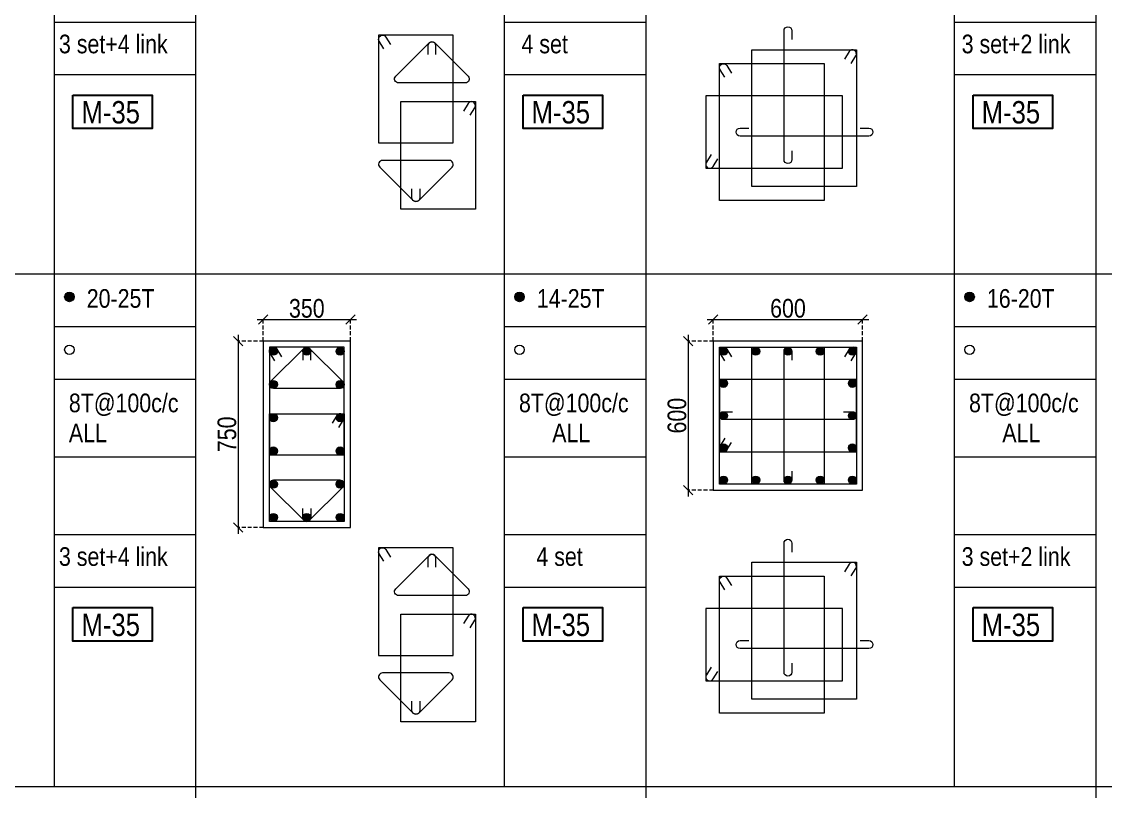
# Model space of a CAD drawing. Header units: millimetres. Extents: x 1112055 to 3390982, y -148532 to 766891.
# Drawn here: x 2124902 to 2142319, y 332674 to 345047 of the extents above; entities that cross this region are included whole.
import ezdxf
from ezdxf.enums import TextEntityAlignment as Align

# ---------------------------------------------------------------- set-up
doc = ezdxf.new("R2010")
doc.units = ezdxf.units.MM
doc.header["$PDMODE"] = 35
doc.header["$PDSIZE"] = -25
doc.linetypes.add('DASHED2', pattern=[0.375, 0.25, -0.125])
doc.linetypes.add('Hidden', pattern=[9.525, 6.35, -3.175])
for name, color, linetype, lineweight in [('B COL. SIZE DIM', 220, 'Continuous', 25), ('B COLSCH', 204, 'Continuous', 20), ('B COLUMN', 1, 'Hidden', 9), ('B STEEL', 34, 'Continuous', 15)]:
    doc.layers.add(name, color=color, linetype=linetype, lineweight=lineweight)
doc.layers.add('B TEXT', color=7, linetype='Continuous')
doc.styles.add('dim inside', font='romans.shx', dxfattribs={"width": 0.8, "height": 125})
doc.styles.add('SWINC', font='swissc.ttf')
doc.dimstyles.new('dim inside', dxfattribs={"dimtxt": 125, "dimasz": 100, "dimexe": 0, "dimexo": 0, "dimgap": 10, "dimtad": 0, "dimdec": 0, "dimzin": 0, "dimdsep": 46, "dimtxsty": 'dim inside', "dimblk": 'SMALL', "dimcen": 0.09, "dimadec": 0, "dimazin": 0, "dimtfac": 1, "dimtdec": 0, "dimtofl": 0, "dimtmove": 0, "dimatfit": 3, "dimfxl": 1, "dimtolj": 1, "dimtzin": 0, "dimarcsym": 2})

# ---------------------------------------------------------------- blocks, each defined once
blk = doc.blocks.new('_Oblique')
at = {"color": 0, "linetype": 'ByBlock', "lineweight": -2}
blk.add_line((-0.5, -0.5), (0.5, 0.5), dxfattribs=at)
blk = doc.blocks.new('*D1086')
at = {"layer": 'B COL. SIZE DIM', "color": 250, "lineweight": 9, "ltscale": 250, "transparency": 16777216}
blk.add_line((2128685, 340258), (2130285, 340258), dxfattribs=at)
at = {"layer": 'B COL. SIZE DIM', "color": 250, "linetype": 'DASHED2', "lineweight": 9, "ltscale": 250, "transparency": 16777216}
for p, q in [((2128785, 339913), (2128785, 340258)), ((2130185, 339913), (2130185, 340258))]:
    blk.add_line(p, q, dxfattribs=at)
at = {"layer": 'Defpoints', "color": 0, "ltscale": 250, "transparency": 16777216}
for p in [(2130185, 340258), (2128785, 339913), (2130185, 339913)]:
    blk.add_point(p, dxfattribs=at)
at = {"layer": 'B COL. SIZE DIM', "color": 250, "lineweight": 9, "ltscale": 250, "transparency": 16777216, "xscale": 150, "yscale": 150, "zscale": 150, "rotation": 180}
blk.add_blockref('_Oblique', (2128785, 340258), dxfattribs=at)
at = {"layer": 'B COL. SIZE DIM', "color": 250, "lineweight": 9, "ltscale": 250, "transparency": 16777216, "xscale": 150, "yscale": 150, "zscale": 150}
blk.add_blockref('_Oblique', (2130185, 340258), dxfattribs=at)
at = {"layer": 'B COL. SIZE DIM', "color": 6, "ltscale": 250, "transparency": 16777216, "insert": (2129485, 340436), "char_height": 300, "attachment_point": 5, "style": 'SWINC'}
blk.add_mtext('\\A1;350', dxfattribs=at)
blk = doc.blocks.new('*D1087')
at = {"layer": 'B COL. SIZE DIM', "color": 250, "lineweight": 9, "ltscale": 250, "transparency": 16777216}
blk.add_line((2128381, 340013), (2128381, 336813), dxfattribs=at)
at = {"layer": 'B COL. SIZE DIM', "color": 250, "linetype": 'DASHED2', "lineweight": 9, "ltscale": 250, "transparency": 16777216}
for p, q in [((2128785, 339913), (2128381, 339913)), ((2128785, 336913), (2128381, 336913))]:
    blk.add_line(p, q, dxfattribs=at)
at = {"layer": 'Defpoints', "color": 0, "ltscale": 250, "transparency": 16777216}
for p in [(2128785, 339913), (2128381, 336913), (2128785, 336913)]:
    blk.add_point(p, dxfattribs=at)
at = {"layer": 'B COL. SIZE DIM', "color": 250, "lineweight": 9, "ltscale": 250, "transparency": 16777216, "xscale": 150, "yscale": 150, "zscale": 150}
for p, rotation in [((2128381, 339913), 90), ((2128381, 336913), 270)]:
    blk.add_blockref('_Oblique', p, dxfattribs=dict(at, rotation=rotation))
at = {"layer": 'B COL. SIZE DIM', "color": 6, "ltscale": 250, "transparency": 16777216, "insert": (2128202, 338413), "char_height": 300, "attachment_point": 5, "rotation": 90, "style": 'SWINC'}
blk.add_mtext('\\A1;750', dxfattribs=at)
blk = doc.blocks.new('*D1094')
at = {"layer": 'B COL. SIZE DIM', "color": 250, "lineweight": 9, "ltscale": 250, "transparency": 16777216}
blk.add_line((2135918, 340258), (2138518, 340258), dxfattribs=at)
at = {"layer": 'B COL. SIZE DIM', "color": 250, "linetype": 'DASHED2', "lineweight": 9, "ltscale": 250, "transparency": 16777216}
for p, q in [((2136018, 339913), (2136018, 340258)), ((2138418, 339913), (2138418, 340258))]:
    blk.add_line(p, q, dxfattribs=at)
at = {"layer": 'Defpoints', "color": 0, "ltscale": 250, "transparency": 16777216}
for p in [(2138418, 340258), (2136018, 339913), (2138418, 339913)]:
    blk.add_point(p, dxfattribs=at)
at = {"layer": 'B COL. SIZE DIM', "color": 250, "lineweight": 9, "ltscale": 250, "transparency": 16777216, "xscale": 150, "yscale": 150, "zscale": 150, "rotation": 180}
blk.add_blockref('_Oblique', (2136018, 340258), dxfattribs=at)
at = {"layer": 'B COL. SIZE DIM', "color": 250, "lineweight": 9, "ltscale": 250, "transparency": 16777216, "xscale": 150, "yscale": 150, "zscale": 150}
blk.add_blockref('_Oblique', (2138418, 340258), dxfattribs=at)
at = {"layer": 'B COL. SIZE DIM', "color": 6, "ltscale": 250, "transparency": 16777216, "insert": (2137218, 340437), "char_height": 300, "attachment_point": 5, "style": 'SWINC'}
blk.add_mtext('\\A1;600', dxfattribs=at)
blk = doc.blocks.new('*D1095')
at = {"layer": 'B COL. SIZE DIM', "color": 250, "lineweight": 9, "ltscale": 250, "transparency": 16777216}
blk.add_line((2135614, 340013), (2135614, 337413), dxfattribs=at)
at = {"layer": 'B COL. SIZE DIM', "color": 250, "linetype": 'DASHED2', "lineweight": 9, "ltscale": 250, "transparency": 16777216}
for p, q in [((2136018, 339913), (2135614, 339913)), ((2136018, 337513), (2135614, 337513))]:
    blk.add_line(p, q, dxfattribs=at)
at = {"layer": 'Defpoints', "color": 0, "ltscale": 250, "transparency": 16777216}
for p in [(2136018, 339913), (2135614, 337513), (2136018, 337513)]:
    blk.add_point(p, dxfattribs=at)
at = {"layer": 'B COL. SIZE DIM', "color": 250, "lineweight": 9, "ltscale": 250, "transparency": 16777216, "xscale": 150, "yscale": 150, "zscale": 150}
for p, rotation in [((2135614, 339913), 90), ((2135614, 337513), 270)]:
    blk.add_blockref('_Oblique', p, dxfattribs=dict(at, rotation=rotation))
at = {"layer": 'B COL. SIZE DIM', "color": 6, "ltscale": 250, "transparency": 16777216, "insert": (2135435, 338713), "char_height": 300, "attachment_point": 5, "rotation": 90, "style": 'SWINC'}
blk.add_mtext('\\A1;600', dxfattribs=at)

msp = doc.modelspace()

# ---------------------------------------------------------------- hatches: boundary and pattern name
at = {"layer": 'B STEEL', "lineweight": 9, "ltscale": 0.5}
h = msp.add_hatch(color=34, dxfattribs=at)
edge = h.paths.add_edge_path()
edge.add_arc((2125669.6, 340621.9), 76.8, 0, 360)
h = msp.add_hatch(color=34, dxfattribs=at)
edge = h.paths.add_edge_path()
edge.add_arc((2132903.1, 340621.9), 76.8, 0, 360)
h = msp.add_hatch(color=34, dxfattribs=at)
edge = h.paths.add_edge_path()
edge.add_arc((2140136.7, 340621.9), 76.8, 0, 360)
h = msp.add_hatch(color=34, dxfattribs=at)
edge = h.paths.add_edge_path()
edge.add_arc((2128948.8, 339748.7), 64, 0, 360)
h = msp.add_hatch(color=34, dxfattribs=at)
edge = h.paths.add_edge_path()
edge.add_arc((2129484.7, 339748.7), 64, 180, 540, ccw=False)
h = msp.add_hatch(color=34, dxfattribs=at)
edge = h.paths.add_edge_path()
edge.add_arc((2130020.7, 339748.7), 64, 180, 540, ccw=False)
h = msp.add_hatch(color=34, dxfattribs=at)
edge = h.paths.add_edge_path()
edge.add_arc((2136182.3, 339748.7), 64, 0, 360)
h = msp.add_hatch(color=34, dxfattribs=at)
edge = h.paths.add_edge_path()
edge.add_arc((2136700.3, 339748.7), 64, 180, 540, ccw=False)
h = msp.add_hatch(color=34, dxfattribs=at)
edge = h.paths.add_edge_path()
edge.add_arc((2137218.3, 339748.7), 64, 180, 540, ccw=False)
h = msp.add_hatch(color=34, dxfattribs=at)
edge = h.paths.add_edge_path()
edge.add_arc((2137736.3, 339748.7), 64, 180, 540, ccw=False)
h = msp.add_hatch(color=34, dxfattribs=at)
edge = h.paths.add_edge_path()
edge.add_arc((2138254.3, 339748.7), 64, 180, 540, ccw=False)
at = {"layer": 'B STEEL', "lineweight": 30}
h = msp.add_hatch(color=34, dxfattribs=at)
edge = h.paths.add_edge_path()
edge.add_arc((2128948.8, 339214.3), 64, 0, 360)
h = msp.add_hatch(color=34, dxfattribs=at)
edge = h.paths.add_edge_path()
edge.add_arc((2130020.7, 339214.3), 64, 0, 360)
at = {"layer": 'B STEEL', "lineweight": 9, "ltscale": 0.5}
h = msp.add_hatch(color=34, dxfattribs=at)
edge = h.paths.add_edge_path()
edge.add_arc((2136182.3, 339230.7), 64, 180, 540, ccw=False)
h = msp.add_hatch(color=34, dxfattribs=at)
edge = h.paths.add_edge_path()
edge.add_arc((2138254.3, 339230.7), 64, 180, 540, ccw=False)
at = {"layer": 'B STEEL', "lineweight": 30}
h = msp.add_hatch(color=34, dxfattribs=at)
edge = h.paths.add_edge_path()
edge.add_arc((2128948.8, 338679.9), 64, 0, 360)
h = msp.add_hatch(color=34, dxfattribs=at)
edge = h.paths.add_edge_path()
edge.add_arc((2130020.7, 338679.9), 64, 0, 360)
at = {"layer": 'B STEEL', "lineweight": 9, "ltscale": 0.5}
h = msp.add_hatch(color=34, dxfattribs=at)
edge = h.paths.add_edge_path()
edge.add_arc((2136182.3, 338712.7), 64, 180, 540, ccw=False)
h = msp.add_hatch(color=34, dxfattribs=at)
edge = h.paths.add_edge_path()
edge.add_arc((2138254.3, 338712.7), 64, 180, 540, ccw=False)
h = msp.add_hatch(color=34, dxfattribs=at)
edge = h.paths.add_edge_path()
edge.add_arc((2136182.3, 338194.8), 64, 180, 540, ccw=False)
h = msp.add_hatch(color=34, dxfattribs=at)
edge = h.paths.add_edge_path()
edge.add_arc((2138254.3, 338194.8), 64, 180, 540, ccw=False)
at = {"layer": 'B STEEL', "lineweight": 30}
h = msp.add_hatch(color=34, dxfattribs=at)
edge = h.paths.add_edge_path()
edge.add_arc((2128948.8, 338145.5), 64, 0, 360)
h = msp.add_hatch(color=34, dxfattribs=at)
edge = h.paths.add_edge_path()
edge.add_arc((2130020.7, 338145.5), 64, 0, 360)
at = {"layer": 'B STEEL', "lineweight": 9, "ltscale": 0.5}
h = msp.add_hatch(color=34, dxfattribs=at)
edge = h.paths.add_edge_path()
edge.add_arc((2136182.3, 337676.8), 64, 0, 360, ccw=False)
h = msp.add_hatch(color=34, dxfattribs=at)
edge = h.paths.add_edge_path()
edge.add_arc((2136700.3, 337676.8), 64, 180, 540, ccw=False)
h = msp.add_hatch(color=34, dxfattribs=at)
edge = h.paths.add_edge_path()
edge.add_arc((2137218.3, 337676.8), 64, 180, 540, ccw=False)
h = msp.add_hatch(color=34, dxfattribs=at)
edge = h.paths.add_edge_path()
edge.add_arc((2137736.3, 337676.8), 64, 180, 540, ccw=False)
h = msp.add_hatch(color=34, dxfattribs=at)
edge = h.paths.add_edge_path()
edge.add_arc((2138254.3, 337676.8), 64, -180, 180)
at = {"layer": 'B STEEL', "lineweight": 30}
h = msp.add_hatch(color=34, dxfattribs=at)
edge = h.paths.add_edge_path()
edge.add_arc((2128948.8, 337611.2), 64, 0, 360)
h = msp.add_hatch(color=34, dxfattribs=at)
edge = h.paths.add_edge_path()
edge.add_arc((2130020.7, 337611.2), 64, 0, 360)
at = {"layer": 'B STEEL', "lineweight": 9, "ltscale": 0.5}
h = msp.add_hatch(color=34, dxfattribs=at)
edge = h.paths.add_edge_path()
edge.add_arc((2128948.8, 337076.8), 64, 0, 360, ccw=False)
h = msp.add_hatch(color=34, dxfattribs=at)
edge = h.paths.add_edge_path()
edge.add_arc((2129484.7, 337076.8), 64, -180, 180)
h = msp.add_hatch(color=34, dxfattribs=at)
edge = h.paths.add_edge_path()
edge.add_arc((2130020.7, 337076.8), 64, -180, 180)

# ---------------------------------------------------------------- linework, layer by layer
at = {"layer": 'B COLSCH', "color": 250, "lineweight": 0}
for p, q in [((2125423.3, 382189.4), (2125423.3, 332750.4)), ((2127697.7, 382189.4), (2127697.7, 323875.2)), ((2132656.8, 382189.4), (2132656.8, 332750.4)), ((2134931.2, 382189.4), (2134931.2, 323875.2)), ((2139890.4, 382189.4), (2139890.4, 332750.4)), ((2142164.8, 382189.4), (2142164.8, 323875.2)), ((2125423.3, 345040.5), (2127697.7, 345040.5)), ((2132656.8, 345040.5), (2134931.2, 345040.5)), ((2139890.4, 345040.5), (2142164.8, 345040.5)), ((2125423.3, 344195.5), (2127697.7, 344195.5)), ((2132656.8, 344195.5), (2134931.2, 344195.5)), ((2139890.4, 344195.5), (2142164.8, 344195.5)), ((2087620, 340990.2), (2216655.7, 340990.2)), ((2125423.3, 340145.2), (2127697.7, 340145.2)), ((2132656.8, 340145.2), (2134931.2, 340145.2)), ((2139890.4, 340145.2), (2142164.8, 340145.2)), ((2125423.3, 339300.2), (2127697.7, 339300.2)), ((2132656.8, 339300.2), (2134931.2, 339300.2)), ((2139890.4, 339300.2), (2142164.8, 339300.2)), ((2125423.3, 338050.5), (2127697.7, 338050.5)), ((2132656.8, 338050.5), (2134931.2, 338050.5)), ((2139890.4, 338050.5), (2142164.8, 338050.5)), ((2125423.3, 336800.7), (2127697.7, 336800.7)), ((2132656.8, 336800.7), (2134931.2, 336800.7)), ((2139890.4, 336800.7), (2142164.8, 336800.7)), ((2125423.3, 335955.7), (2127697.7, 335955.7)), ((2132656.8, 335955.7), (2134931.2, 335955.7)), ((2139890.4, 335955.7), (2142164.8, 335955.7)), ((2087620, 332750.4), (2216655.7, 332750.4))]:
    msp.add_line(p, q, dxfattribs=at)
at = {"layer": 'B COLUMN', "color": 1, "linetype": 'ByBlock', "lineweight": 20}
for points in [[(2128784.7, 336912.7), (2130184.7, 336912.7), (2130184.7, 339912.7), (2128784.7, 339912.7)], [(2136018.3, 337512.7), (2138418.3, 337512.7), (2138418.3, 339912.7), (2136018.3, 339912.7)]]:
    msp.add_lwpolyline(points, close=True, dxfattribs=at)
at = {"layer": 'B STEEL', "color": 34, "lineweight": 9, "ltscale": 0.5}
for points in [[(2137282.3, 342971.8), (2137282.3, 342829.1, -1), (2137154.3, 342829.1), (2137154.3, 344901.1, -1), (2137282.3, 344901.1), (2137282.3, 344758.4)], [(2130722.6, 344610.9), (2130647.8, 344732.4, -1), (2130756.9, 344799.5), (2130831.7, 344678)], [(2131559.8, 344516.8), (2131559.8, 344659.4, 1), (2131431.8, 344659.4), (2131431.8, 344516.8)], [(2138234, 344375.8), (2138308.8, 344497.2, 1), (2138199.7, 344564.3), (2138125, 344442.9)], [(2136202.5, 344152.7), (2136127.8, 344274.2, -1), (2136236.8, 344341.3), (2136311.6, 344219.8)], [(2132110.1, 343542.1), (2132184.8, 343663.6, 1), (2132075.8, 343730.7), (2132001, 343609.2)], [(2138377.2, 343335.8), (2138519.8, 343335.8, -1), (2138519.8, 343207.7), (2136447.9, 343207.7, -1), (2136447.9, 343335.8), (2136590.5, 343335.8)], [(2135981.3, 342908.8), (2135906.5, 342787.3, 1), (2136015.5, 342720.2), (2136090.3, 342841.7)], [(2131302.4, 342360.3), (2131302.4, 342217.6, -1), (2131174.3, 342217.6), (2131174.3, 342360.3)], [(2128969, 339593.7), (2128894.2, 339715.2, -1), (2129003.3, 339782.3), (2129078, 339660.8)], [(2129548.8, 339606.1), (2129548.8, 339748.7, 1), (2129420.7, 339748.7), (2129420.7, 339606.1)], [(2136202.5, 339593.7), (2136127.8, 339715.2, -1), (2136236.8, 339782.3), (2136311.6, 339660.8)], [(2137282.3, 337819.4), (2137282.3, 337676.8, -1), (2137154.3, 337676.8), (2137154.3, 339748.7, -1), (2137282.3, 339748.7), (2137282.3, 339606.1)], [(2138234, 339593.7), (2138308.8, 339715.2, 1), (2138199.7, 339782.3), (2138125, 339660.8)], [(2130000.5, 338524.9), (2130075.2, 338646.4, 1), (2129966.2, 338713.5), (2129891.4, 338592)], [(2138111.6, 338776.8), (2138254.3, 338776.8, -1), (2138254.3, 338648.7), (2136182.3, 338648.7, -1), (2136182.3, 338776.8), (2136324.9, 338776.8)], [(2136202.5, 338349.8), (2136127.8, 338228.3, 1), (2136236.8, 338161.2), (2136311.6, 338282.7)], [(2129548.8, 337219.4), (2129548.8, 337076.8, -1), (2129420.7, 337076.8), (2129420.7, 337219.4)], [(2129548.8, 337219.4), (2129548.8, 337076.8, -1), (2129420.7, 337076.8), (2129420.7, 337219.4)], [(2137282.3, 334731.9), (2137282.3, 334589.3, -1), (2137154.3, 334589.3), (2137154.3, 336661.2, -1), (2137282.3, 336661.2), (2137282.3, 336518.6)], [(2130722.6, 336371), (2130647.8, 336492.5, -1), (2130756.9, 336559.6), (2130831.7, 336438.1)], [(2131559.8, 336277), (2131559.8, 336419.6, 1), (2131431.8, 336419.6), (2131431.8, 336277)], [(2138234, 336135.9), (2138308.8, 336257.4, 1), (2138199.7, 336324.5), (2138125, 336203)], [(2136202.5, 335912.8), (2136127.8, 336034.3, -1), (2136236.8, 336101.4), (2136311.6, 335979.9)], [(2132110.1, 335302.3), (2132184.8, 335423.7, 1), (2132075.8, 335490.8), (2132001, 335369.4)], [(2138377.2, 335095.9), (2138519.8, 335095.9, -1), (2138519.8, 334967.9), (2136447.9, 334967.9, -1), (2136447.9, 335095.9), (2136590.5, 335095.9)], [(2135981.3, 334668.9), (2135906.5, 334547.5, 1), (2136015.5, 334480.3), (2136090.3, 334601.8)], [(2131302.4, 334120.4), (2131302.4, 333977.8, -1), (2131174.3, 333977.8), (2131174.3, 334120.4)]]:
    msp.add_lwpolyline(points, format="xyb", dxfattribs=at)
for points in [[(2130638.3, 343098.7), (2131838.3, 343098.7), (2131838.3, 344829.9), (2130638.3, 344829.9)], [(2138318.3, 344594.8), (2138318.3, 342394.8), (2136636.3, 342394.8), (2136636.3, 344594.8)], [(2137800.3, 344371.7), (2137800.3, 342171.7), (2136118.3, 342171.7), (2136118.3, 344371.7)], [(2135897, 342689.7), (2138097, 342689.7), (2138097, 343853.7), (2135897, 343853.7)], [(2130994.3, 343761.2), (2132194.3, 343761.2), (2132194.3, 342029.9), (2130994.3, 342029.9)], [(2128884.7, 338081.5), (2130084.7, 338081.5), (2130084.7, 339812.7), (2128884.7, 339812.7)], [(2137800.3, 339812.7), (2137800.3, 337612.7), (2136118.3, 337612.7), (2136118.3, 339812.7)], [(2138318.3, 339812.7), (2138318.3, 337612.7), (2136636.3, 337612.7), (2136636.3, 339812.7)], [(2136118.3, 338130.7), (2138318.3, 338130.7), (2138318.3, 339294.8), (2136118.3, 339294.8)], [(2128884.7, 338744), (2130084.7, 338744), (2130084.7, 337012.7), (2128884.7, 337012.7)], [(2130638.3, 334858.9), (2131838.3, 334858.9), (2131838.3, 336590.1), (2130638.3, 336590.1)], [(2138318.3, 336355), (2138318.3, 334155), (2136636.3, 334155), (2136636.3, 336355)], [(2137800.3, 336131.9), (2137800.3, 333931.9), (2136118.3, 333931.9), (2136118.3, 336131.9)], [(2135897, 334449.9), (2138097, 334449.9), (2138097, 335613.9), (2135897, 335613.9)], [(2130994.3, 335521.3), (2132194.3, 335521.3), (2132194.3, 333790.1), (2130994.3, 333790.1)]]:
    msp.add_lwpolyline(points, close=True, dxfattribs=at)
for points in [[(2131541, 344704.8), (2132077, 344170.4, -0.6687154), (2132031.8, 344061), (2130959.8, 344061, -0.6687154), (2130914.6, 344170.4), (2131450.6, 344704.8, -0.4133445)], [(2131283.5, 342172.3), (2131819.5, 342706.7, 0.6687154), (2131774.3, 342816), (2130702.4, 342816, 0.6687154), (2130657.2, 342706.7), (2131193.1, 342172.3, 0.4133445)], [(2129529.9, 339794.1), (2130065.9, 339259.7, -0.6687154), (2130020.7, 339150.3), (2128948.8, 339150.3, -0.6687154), (2128903.6, 339259.7), (2129439.5, 339794.1, -0.4133445)], [(2129529.9, 337031.4), (2130065.9, 337565.8, 0.6687154), (2130020.7, 337675.2), (2128948.8, 337675.2, 0.6687154), (2128903.6, 337565.8), (2129439.5, 337031.4, 0.4133445)], [(2131541, 336464.9), (2132077, 335930.5, -0.6687154), (2132031.8, 335821.2), (2130959.8, 335821.2, -0.6687154), (2130914.6, 335930.5), (2131450.6, 336464.9, -0.4133445)], [(2131283.5, 333932.5), (2131819.5, 334466.8, 0.6687154), (2131774.3, 334576.2), (2130702.4, 334576.2, 0.6687154), (2130657.2, 334466.8), (2131193.1, 333932.5, 0.4133445)]]:
    msp.add_lwpolyline(points, format="xyb", close=True, dxfattribs=at)
for centre, radius in [((2125669.6, 340621.9), 76.8), ((2132903.1, 340621.9), 76.8), ((2140136.7, 340621.9), 76.8), ((2125669.6, 339771.6), 76.8), ((2128948.8, 339748.7), 64), ((2129484.7, 339748.7), 64), ((2130020.7, 339748.7), 64), ((2132903.1, 339771.6), 76.8), ((2136182.3, 339748.7), 64), ((2136700.3, 339748.7), 64), ((2137218.3, 339748.7), 64), ((2137736.3, 339748.7), 64), ((2138254.3, 339748.7), 64), ((2140136.7, 339771.6), 76.8), ((2128948.8, 339214.3), 64), ((2130020.7, 339214.3), 64), ((2136182.3, 339230.7), 64), ((2138254.3, 339230.7), 64), ((2128948.8, 338679.9), 64), ((2130020.7, 338679.9), 64), ((2136182.3, 338712.7), 64), ((2138254.3, 338712.7), 64), ((2136182.3, 338194.8), 64), ((2138254.3, 338194.8), 64), ((2128948.8, 338145.5), 64), ((2130020.7, 338145.5), 64), ((2136182.3, 337676.8), 64), ((2136700.3, 337676.8), 64), ((2137218.3, 337676.8), 64), ((2137736.3, 337676.8), 64), ((2138254.3, 337676.8), 64), ((2128948.8, 337611.2), 64), ((2130020.7, 337611.2), 64), ((2128948.8, 337076.8), 64), ((2129484.7, 337076.8), 64), ((2130020.7, 337076.8), 64)]:
    msp.add_circle(centre, radius, dxfattribs=at)
at = {"layer": 'B TEXT', "color": 1}
for points in [[(2125726.9, 343866.5), (2127001.5, 343866.5), (2127001.5, 343328.5), (2125726.9, 343328.5)], [(2132960.5, 343866.5), (2134235.1, 343866.5), (2134235.1, 343328.5), (2132960.5, 343328.5)], [(2140194, 343866.5), (2141468.6, 343866.5), (2141468.6, 343328.5), (2140194, 343328.5)], [(2125726.9, 335626.7), (2127001.5, 335626.7), (2127001.5, 335088.7), (2125726.9, 335088.7)], [(2132960.5, 335626.7), (2134235.1, 335626.7), (2134235.1, 335088.7), (2132960.5, 335088.7)], [(2140194, 335626.7), (2141468.6, 335626.7), (2141468.6, 335088.7), (2140194, 335088.7)]]:
    msp.add_lwpolyline(points, close=True, dxfattribs=at)

# ---------------------------------------------------------------- texts
at = {"layer": 'B TEXT', "style": 'SWINC'}
for s, p in [('3 set+4 link', (2125501.5, 344538)), ('3 set+2 link', (2140009.9, 344538)), ('4 set', (2132935.2, 344538)), ('20-25T', (2125948.1, 340447.3)), ('14-25T', (2133181.6, 340447.3)), ('16-20T', (2140415.2, 340447.3)), ('8T@100c/c', (2125661.1, 338767.5)), ('8T@100c/c', (2132894.7, 338767.5)), ('8T@100c/c', (2140128.2, 338767.5)), ('ALL', (2125661.1, 338285.7)), ('ALL', (2133429.4, 338285.7)), ('ALL', (2140663, 338285.7)), ('3 set+4 link', (2125501.5, 336298.2)), ('4 set', (2133174.4, 336298.2)), ('3 set+2 link', (2140009.9, 336298.2))]:
    msp.add_text(s, height=300, dxfattribs=at).set_placement(p)
at = {"layer": 'B TEXT', "color": 1, "style": 'SWINC'}
for p in [(2125864.3, 343302), (2133097.8, 343302), (2140331.4, 343302), (2125864.3, 335062.1), (2133097.8, 335062.1), (2140331.4, 335062.1)]:
    msp.add_text('M-35', height=360, dxfattribs=at).set_placement(p, align=Align.BOTTOM_LEFT)

# ---------------------------------------------------------------- dimensions: what is measured, and where the dimension line sits
at = {"layer": 'B COL. SIZE DIM', "color": 250, "ltscale": 250}
for base, p1, p2, picture, middle in [((2130184.7, 340257.7), (2128784.7, 339912.7), (2130184.7, 339912.7), '*D1086', (2129484.7, 340436.5)), ((2138418.3, 340257.7), (2136018.3, 339912.7), (2138418.3, 339912.7), '*D1094', (2137218.3, 340436.7))]:
    dim = msp.add_linear_dim(base=base, p1=p1, p2=p2, dimstyle='dim inside', override={"dimtxt": 300, "dimasz": 150, "dimgap": 25, "dimtad": 3, "dimlfac": 0.25, "dimtxsty": 'SWINC', "dimblk1": 'Oblique', "dimblk2": 'Oblique', "dimsah": 1, "dimdle": 100, "dimclrd": 250, "dimclre": 250, "dimclrt": 6, "dimfxl": 1000, "dimlwd": 9, "dimlwe": 9}, dxfattribs=at)
    dim.commit()
    dim.dimension.update_dxf_attribs({"geometry": picture, "text_midpoint": middle})
for base, p1, p2, picture, middle in [((2128380.8, 336912.7), (2128784.7, 339912.7), (2128784.7, 336912.7), '*D1087', (2128202, 338412.7)), ((2135614.4, 337512.7), (2136018.3, 339912.7), (2136018.3, 337512.7), '*D1095', (2135435.4, 338712.7))]:
    dim = msp.add_linear_dim(base=base, p1=p1, p2=p2, angle=90, dimstyle='dim inside', override={"dimtxt": 300, "dimasz": 150, "dimgap": 25, "dimtad": 3, "dimlfac": 0.25, "dimtxsty": 'SWINC', "dimblk1": 'Oblique', "dimblk2": 'Oblique', "dimsah": 1, "dimdle": 100, "dimclrd": 250, "dimclre": 250, "dimclrt": 6, "dimfxl": 1000, "dimlwd": 9, "dimlwe": 9}, dxfattribs=at)
    dim.commit()
    dim.dimension.update_dxf_attribs({"geometry": picture, "text_midpoint": middle})

doc.saveas('drawing.dxf')
